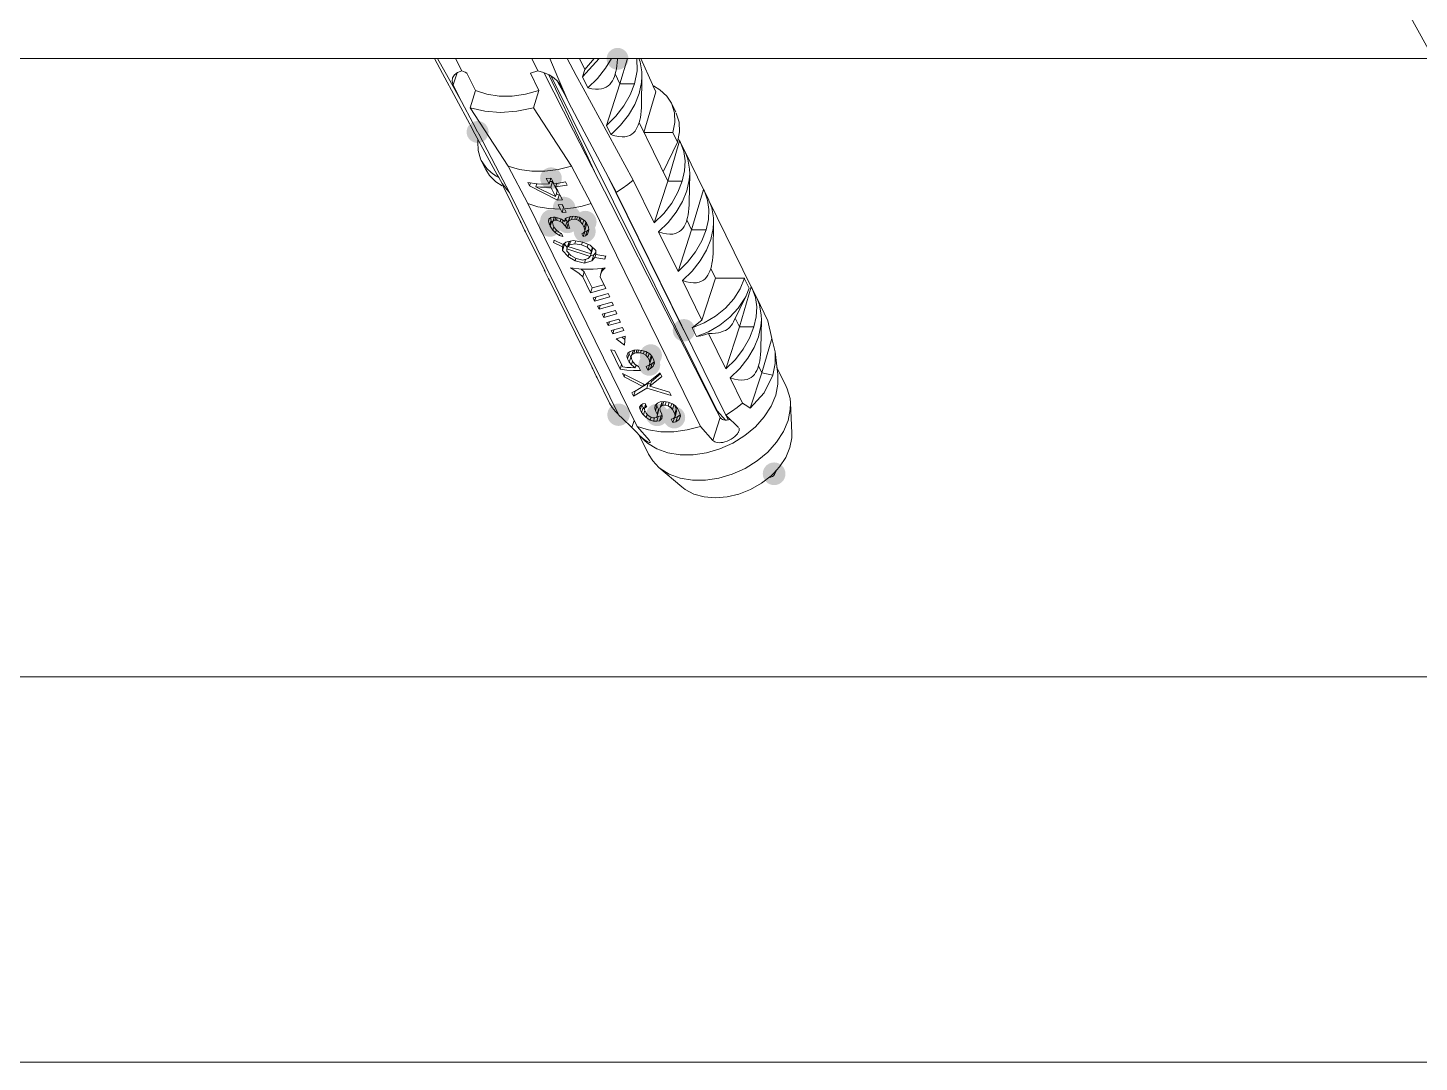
# Model space of a CAD drawing. Header units: millimetres. Extents: x 0 to 260, y 22 to 203.
# Drawn here: x 75.97 to 92.14, y 22.29 to 34.31 of the extents above; entities that cross this region are included whole.
import ezdxf

# ---------------------------------------------------------------- set-up
doc = ezdxf.new("R2010")
doc.units = ezdxf.units.MM

msp = doc.modelspace()

# ---------------------------------------------------------------- hatches: boundary and pattern name
h = msp.add_hatch(color=7)
edge = h.paths.add_edge_path()
edge.add_arc((82.825096, 33.9465), 0.126825, 0, 360)
h = msp.add_hatch(color=7)
edge = h.paths.add_edge_path()
edge.add_arc((81.199214, 33.096447), 0.127535, 0, 360)
h = msp.add_hatch(color=7)
edge = h.paths.add_edge_path()
edge.add_arc((82.051172, 32.559237), 0.125853, 0, 360)
h = msp.add_hatch(color=7)
edge = h.paths.add_edge_path()
edge.add_arc((82.204384, 32.211292), 0.130979, 0, 360)
h = msp.add_hatch(color=7)
edge = h.paths.add_edge_path()
edge.add_arc((82.199656, 32.218524), 0.125589, 0, 360)
h = msp.add_hatch(color=7)
edge = h.paths.add_edge_path()
edge.add_arc((82.056605, 32.066936), 0.12984, 0, 360)
h = msp.add_hatch(color=7)
edge = h.paths.add_edge_path()
edge.add_arc((82.243119, 32.051837), 0.131426, 0, 360)
h = msp.add_hatch(color=7)
edge = h.paths.add_edge_path()
edge.add_arc((82.268589, 32.106341), 0.12914, 0, 360)
h = msp.add_hatch(color=7)
edge = h.paths.add_edge_path()
edge.add_arc((82.451751, 32.050884), 0.129483, 0, 360)
h = msp.add_hatch(color=7)
edge = h.paths.add_edge_path()
edge.add_arc((82.038649, 32.008763), 0.12992, 0, 360)
h = msp.add_hatch(color=7)
edge = h.paths.add_edge_path()
edge.add_arc((82.443355, 31.940923), 0.127295, 0, 360)
h = msp.add_hatch(color=7)
edge = h.paths.add_edge_path()
edge.add_arc((83.595845, 30.792596), 0.12984, 0, 360)
h = msp.add_hatch(color=7)
edge = h.paths.add_edge_path()
edge.add_arc((83.21227, 30.50092), 0.128689, 0, 360)
h = msp.add_hatch(color=7)
edge = h.paths.add_edge_path()
edge.add_arc((83.194031, 30.390465), 0.126935, 0, 360)
h = msp.add_hatch(color=7)
edge = h.paths.add_edge_path()
edge.add_arc((82.836244, 29.811169), 0.130201, 0, 360)
h = msp.add_hatch(color=7)
edge = h.paths.add_edge_path()
edge.add_arc((83.284483, 29.808452), 0.130087, 0, 360)
h = msp.add_hatch(color=7)
edge = h.paths.add_edge_path()
edge.add_arc((83.484297, 29.778254), 0.12641, 0, 360)
h = msp.add_hatch(color=7)
edge = h.paths.add_edge_path()
edge.add_arc((84.643842, 29.124698), 0.131782, 0, 360)

# ---------------------------------------------------------------- linework, layer by layer
at = {"color": 7, "lineweight": 0}
for points in [[(0.128058, 22.287794), (259.869517, 22.287794), (259.869517, 202.784781), (0.128058, 202.784781)], [(4.604456, 198.308031), (255.392767, 198.308031), (255.392767, 26.763839), (4.604456, 26.763839)]]:
    msp.add_lwpolyline(points, close=True, dxfattribs=at)
for points in [[(92.302894, 33.949711), (91.840403, 34.794613)], [(92.302894, 33.949711), (66.167, 33.949711)], [(80.698093, 33.949358), (80.792637, 33.774027), (81.109432, 33.186299)], [(80.733053, 33.949711), (80.855467, 33.730283), (81.011042, 33.451236)], [(81.015029, 33.805671), (80.94412, 33.949605)], [(81.828781, 33.949711), (81.899337, 33.805777)], [(82.25095, 33.4512), (82.13277, 33.730247), (82.039989, 33.949675)], [(82.423917, 33.606211), (82.344895, 33.752261), (82.238003, 33.949464)], [(82.445613, 33.820488), (82.382466, 33.949605)], [(82.418237, 33.735398), (82.609443, 33.948829)], [(82.445613, 33.820488), (82.554621, 33.949252)], [(82.479903, 33.609668), (82.591734, 33.718676), (82.685572, 33.836151), (82.753306, 33.949393)], [(82.797544, 33.770535), (82.805305, 33.798757), (82.812361, 33.829449), (82.818005, 33.864021), (82.822239, 33.902474), (82.825061, 33.943043)], [(82.853001, 33.657222), (82.939079, 33.949675)], [(83.020429, 33.657222), (83.052179, 33.806447), (83.049004, 33.950381)], [(83.108271, 33.739208), (83.10686, 33.794947), (83.086046, 33.912775), (83.073346, 33.950522)], [(83.097264, 33.949711), (83.230967, 33.649144)], [(81.015029, 33.805671), (80.965287, 33.78768), (80.928951, 33.760869), (80.908137, 33.725944)], [(80.960277, 33.783976), (80.916886, 33.64357)], [(81.075142, 33.781577), (81.053975, 33.790396), (81.033867, 33.79851), (81.01517, 33.805566)], [(81.175049, 33.577953), (81.075213, 33.781506)], [(81.899407, 33.805671), (81.812271, 33.781682)], [(81.812412, 33.781577), (81.912248, 33.578024)], [(82.156582, 33.643429), (82.127302, 33.686115), (82.08391, 33.725979), (82.029229, 33.760904), (81.966435, 33.787715), (81.899407, 33.805707)], [(83.978679, 29.853819), (83.600854, 30.592183), (83.173641, 31.427914), (82.745016, 32.266819), (82.314627, 33.109958), (81.969257, 33.786233)], [(82.445613, 33.820488), (82.418096, 33.735469)], [(80.907537, 33.724039), (80.904009, 33.686291), (80.916709, 33.643253)], [(81.011077, 33.4512), (80.916886, 33.643464)], [(82.581538, 32.587494), (82.40903, 32.953325), (82.02803, 33.761186)], [(82.053395, 33.745417), (83.983442, 29.856395)], [(82.151573, 33.640677), (82.124762, 33.689008)], [(82.20583, 33.542817), (82.151502, 33.640536)], [(82.156582, 33.643429), (82.251127, 33.451165)], [(82.479903, 33.609668), (82.418167, 33.735257)], [(82.479903, 33.609668), (82.52647, 33.599437), (82.568097, 33.594146), (82.605139, 33.593793), (82.637947, 33.598026), (82.667228, 33.605788), (82.692628, 33.617429), (82.714853, 33.632599), (82.733903, 33.649885), (82.750131, 33.66964), (82.764595, 33.691512), (82.776942, 33.715501), (82.787878, 33.741607), (82.797403, 33.770535)], [(82.695556, 33.170072), (82.806698, 33.281268), (82.898888, 33.401097), (82.97064, 33.52721), (83.020464, 33.657258)], [(82.695556, 33.170072), (82.852895, 33.657258)], [(82.797544, 33.770535), (82.85293, 33.657293)], [(83.020429, 33.657222), (82.85286, 33.657222)], [(83.075886, 33.544193), (83.103403, 33.671193), (83.108341, 33.739279)], [(83.102238, 33.407773), (83.108236, 33.739032)], [(83.231108, 33.649285), (83.24028, 33.628824)], [(83.24021, 33.628965), (83.26949, 33.563348)], [(83.450712, 33.430845), (83.398854, 33.510573), (83.317715, 33.585362), (83.241162, 33.63087)], [(81.175049, 33.577953), (81.11296, 33.377576)], [(81.175049, 33.577953), (81.305224, 33.53562), (81.447746, 33.513748), (81.599793, 33.513748), (81.755721, 33.53562), (81.912354, 33.577953)], [(81.912319, 33.577953), (81.85023, 33.377576)], [(82.423917, 33.606211), (83.007059, 32.53553)], [(82.769463, 33.087381), (82.85801, 33.175575), (82.951849, 33.293403), (83.024874, 33.417581), (83.076027, 33.544228)], [(83.269349, 33.563489), (83.130355, 33.091826)], [(81.011077, 33.4512), (81.146897, 33.195084)], [(81.850301, 33.37747), (81.656273, 33.337959), (81.46542, 33.324553), (81.282681, 33.337959), (81.112995, 33.37747)], [(81.113066, 33.37747), (81.554038, 32.69802)], [(81.850301, 33.37747), (82.291273, 32.69802)], [(82.810809, 32.394913), (82.623836, 32.747691), (82.437217, 33.099763), (82.25095, 33.45113)], [(83.074863, 33.205208), (83.082977, 33.232725), (83.089679, 33.263417), (83.094971, 33.297989), (83.098852, 33.336794), (83.101674, 33.380539), (83.102379, 33.406997)], [(83.465352, 33.091861), (83.489694, 33.206866), (83.486519, 33.317991), (83.455827, 33.420297), (83.450536, 33.43088)], [(83.450536, 33.430845), (83.502394, 33.325012)], [(83.520986, 32.978866), (83.543916, 33.097399), (83.538977, 33.211347), (83.506522, 33.316827)], [(81.114089, 33.177656), (81.168769, 33.076056)], [(81.146826, 33.195225), (81.197626, 33.099622)], [(82.746215, 33.067061), (82.695415, 33.170072)], [(82.777365, 33.057077), (82.794651, 33.052138), (82.838043, 33.043319), (82.876849, 33.039791), (82.911068, 33.041202), (82.941407, 33.047199), (82.968218, 33.057077), (82.991149, 33.070835), (83.010904, 33.087416), (83.027837, 33.106466), (83.042301, 33.12728), (83.054649, 33.150916), (83.065585, 33.176669), (83.074757, 33.205244)], [(83.074863, 33.205208), (83.407885, 32.526464)], [(81.168875, 33.076021), (81.426403, 32.600124)], [(81.240701, 32.764942), (81.232587, 32.782933), (81.204364, 32.879594), (81.200484, 32.983664), (81.202953, 33.009417)], [(81.200907, 33.093237), (81.211491, 33.072776)], [(81.211596, 33.072917), (81.454307, 32.615011)], [(82.746215, 33.067061), (82.769498, 33.087522)], [(82.746215, 33.067061), (82.777259, 33.057183)], [(83.130319, 33.091861), (83.465458, 33.091861)], [(83.520986, 32.978866), (83.356238, 32.63138)], [(83.407814, 32.526534), (83.545398, 32.993965)], [(83.520986, 32.978866), (83.465247, 33.091755)], [(83.545468, 32.994036), (83.529946, 33.025433)], [(83.545468, 32.994036), (83.555699, 32.973574)], [(83.606605, 32.870352), (83.555805, 32.974068)], [(83.575243, 32.526534), (83.603167, 32.645145), (83.609198, 32.760514), (83.5934, 32.870724), (83.55584, 32.973857)], [(83.822787, 32.428674), (83.608651, 32.86506)], [(83.66312, 32.60852), (83.661709, 32.664259), (83.640895, 32.782087), (83.609145, 32.865342)], [(81.292876, 32.658473), (81.240665, 32.765012)], [(81.240701, 32.764942), (81.305259, 32.67075)], [(81.292876, 32.658473), (81.336974, 32.588976), (81.409646, 32.518068), (81.486199, 32.470443)], [(81.416031, 32.58372), (81.355001, 32.624289), (81.305259, 32.670856)], [(82.291449, 32.69809), (82.135521, 32.658932), (81.979946, 32.639176), (81.828957, 32.639176), (81.686082, 32.658932), (81.554144, 32.69809)], [(81.781756, 32.26368), (81.554214, 32.697949)], [(82.291449, 32.69809), (82.518991, 32.263821)], [(81.416031, 32.58372), (81.445312, 32.568197)], [(81.426367, 32.600265), (81.445417, 32.568162)], [(81.484611, 32.497254), (81.445453, 32.568162)], [(81.454272, 32.615046), (81.571042, 32.394913)], [(81.570901, 32.394913), (81.539151, 32.427016), (81.510576, 32.461235), (81.48447, 32.497219)], [(81.484611, 32.497254), (81.501192, 32.463387)], [(81.783978, 32.509284), (81.885578, 32.495172)], [(81.783978, 32.509284), (81.803734, 32.471536)], [(81.813964, 32.504803), (81.803734, 32.471289)], [(81.885437, 32.495878), (81.874501, 32.460247)], [(81.885437, 32.495172), (81.944704, 32.491645), (82.029018, 32.49235)], [(81.996033, 32.555815), (82.049655, 32.559343)], [(82.028912, 32.492421), (81.996104, 32.555921)], [(82.049585, 32.559237), (82.028771, 32.492562)], [(82.037555, 32.519973), (82.069305, 32.521031)], [(82.069234, 32.520996), (82.048773, 32.454674)], [(82.052689, 32.559237), (82.08585, 32.49609)], [(82.124021, 32.409377), (82.06934, 32.520855)], [(82.08578, 32.496196), (82.118235, 32.499723)], [(82.118341, 32.499653), (82.105288, 32.458378)], [(82.118341, 32.499653), (82.221352, 32.515881)], [(82.241319, 32.477957), (82.221564, 32.515704)], [(82.804776, 32.392161), (82.700001, 32.603828)], [(83.006988, 32.535495), (82.944899, 32.485401), (82.879283, 32.438481), (82.810844, 32.395089)], [(83.006988, 32.535495), (83.250405, 32.039489)], [(83.250546, 32.039384), (83.361484, 32.15058), (83.45357, 32.270409), (83.525283, 32.396522), (83.575102, 32.52657)], [(83.250546, 32.039384), (83.407885, 32.52657)], [(83.575243, 32.526534), (83.407673, 32.526534)], [(83.630911, 32.41354), (83.658428, 32.54054), (83.663014, 32.608626)], [(83.657087, 32.277085), (83.663084, 32.608344)], [(81.705097, 32.039384), (81.495194, 32.46695)], [(81.570901, 32.394913), (82.841606, 29.805877)], [(81.803628, 32.471395), (82.127831, 32.302415)], [(81.874431, 32.460389), (82.104794, 32.347147)], [(82.048738, 32.454532), (81.989824, 32.453474), (81.931263, 32.455591), (81.874466, 32.46053)], [(82.104724, 32.347041), (82.048632, 32.454638)], [(82.124021, 32.409377), (82.104618, 32.346935)], [(82.105394, 32.458307), (82.241214, 32.478063)], [(82.105394, 32.458307), (82.129383, 32.412093)], [(82.114355, 32.37805), (82.146457, 32.363586)], [(82.146563, 32.363586), (82.127866, 32.302556)], [(82.129348, 32.412164), (82.152984, 32.367008)], [(82.153125, 32.367008), (82.184522, 32.306331)], [(83.59267, 30.799158), (82.804917, 32.392303)], [(84.081338, 29.805948), (82.810632, 32.394984)], [(83.301205, 31.936373), (83.413036, 32.045028), (83.506522, 32.162856), (83.579899, 32.286681), (83.631052, 32.413681)], [(83.685168, 31.961173), (83.822752, 32.428603)], [(83.822787, 32.428674), (83.83337, 32.408213)], [(83.8841, 32.30499), (83.8333, 32.408707)], [(83.852773, 31.961173), (83.880698, 32.079783), (83.886728, 32.195153), (83.87093, 32.305363), (83.83337, 32.408495)], [(83.052285, 29.674326), (81.781579, 32.263715)], [(82.161556, 32.200956), (82.026795, 32.205895), (81.899443, 32.226709), (81.781615, 32.26375)], [(82.127796, 32.302591), (82.184593, 32.306472)], [(82.13538, 32.251262), (82.1823, 32.253731)], [(82.161556, 32.200956), (82.135451, 32.251403)], [(82.161556, 32.200956), (82.180959, 32.161445)], [(82.198598, 32.218524), (82.180959, 32.161374)], [(82.198598, 32.218524), (82.181665, 32.253449)], [(82.182406, 32.253661), (82.200397, 32.219089)], [(82.228055, 32.163773), (82.208652, 32.203284)], [(82.518814, 32.26368), (82.415451, 32.234752), (82.311734, 32.214644), (82.208723, 32.203355)], [(82.518814, 32.26368), (83.78952, 29.674291)], [(83.629676, 32.07452), (83.63779, 32.102037), (83.644493, 32.132729), (83.649785, 32.167301), (83.653665, 32.206106), (83.656487, 32.249851), (83.657193, 32.275956)], [(84.377812, 31.298021), (83.88604, 32.29991)], [(83.940615, 32.043194), (83.939204, 32.098932), (83.91839, 32.21676), (83.88664, 32.300016)], [(81.705097, 32.039384), (81.694161, 32.06055)], [(81.745067, 31.956693), (81.704497, 32.039243)], [(82.026337, 32.082458), (82.021398, 32.059527)], [(82.021539, 32.059386), (82.035297, 32.015289)], [(82.029794, 32.08588), (82.02168, 32.059421)], [(82.026337, 32.082458), (82.048914, 32.103977)], [(82.053395, 32.073497), (82.035403, 32.015289)], [(82.05978, 32.060409), (82.041788, 32.002201)], [(82.045104, 32.100026), (82.053218, 32.073568)], [(82.048914, 32.103801), (82.08137, 32.10627)], [(82.05978, 32.060409), (82.069305, 32.045945)], [(82.086803, 32.103483), (82.068811, 32.045981)], [(82.068882, 32.045945), (82.076996, 32.063231)], [(82.068882, 32.045945), (82.07629, 32.014195)], [(82.089061, 31.988054), (82.076008, 32.01416)], [(82.077172, 32.063161), (82.097633, 32.073391)], [(82.09026, 32.105529), (82.077207, 32.063196)], [(82.081476, 32.106235), (82.099468, 32.104824)], [(82.097668, 32.073497), (82.11566, 32.072086)], [(82.106629, 32.102778), (82.097809, 32.073497)], [(82.099538, 32.104859), (82.139049, 32.096393)], [(82.124197, 32.099321), (82.115731, 32.072157)], [(82.115731, 32.072121), (82.158769, 32.056952)], [(82.139155, 32.096216), (82.173374, 32.082458)], [(82.167095, 32.084186), (82.158628, 32.057022)], [(82.158628, 32.056952), (82.183323, 32.043194)], [(82.173269, 32.082458), (82.213838, 32.055999)], [(82.18103, 32.161339), (82.227949, 32.163808)], [(82.183429, 32.043194), (82.221176, 32.003682)], [(82.191719, 32.070393), (82.183605, 32.043229)], [(82.22615, 32.095546), (82.213803, 32.056035)], [(82.216519, 32.089337), (82.21405, 32.055823)], [(82.216519, 32.089337), (82.238391, 32.103448)], [(82.220999, 32.079001), (82.238638, 32.060303)], [(82.238744, 32.060409), (82.221105, 32.003612)], [(82.221176, 32.003577), (82.234229, 31.977471)], [(82.251127, 32.032504), (82.234193, 31.977471)], [(82.238215, 32.103483), (82.272787, 32.112303)], [(82.265943, 32.100696), (82.248304, 32.043546)], [(82.248375, 32.043511), (82.257547, 32.064325)], [(82.248375, 32.043511), (82.258253, 32.004)], [(82.257512, 32.064184), (82.288909, 32.079706)], [(82.272505, 32.112761), (82.257688, 32.064078)], [(82.271306, 31.977718), (82.258253, 32.003824)], [(82.272858, 32.112409), (82.310958, 32.116289)], [(82.288874, 32.079706), (82.326974, 32.083587)], [(82.299881, 32.115196), (82.288944, 32.079565)], [(82.311099, 32.116219), (82.343202, 32.113396)], [(82.336569, 32.114137), (82.327044, 32.083446)], [(82.327115, 32.083481), (82.349693, 32.079247)], [(82.343307, 32.113467), (82.378938, 32.105)], [(82.358794, 32.108634), (82.349622, 32.079353)], [(82.349657, 32.079353), (82.37541, 32.069123)], [(82.385323, 32.101049), (82.375446, 32.068946)], [(82.375516, 32.069017), (82.391744, 32.057375)], [(82.378762, 32.104859), (82.408042, 32.088279)], [(82.402221, 32.091771), (82.391638, 32.057199)], [(82.391709, 32.057305), (82.417461, 32.025907)], [(82.408077, 32.088314), (82.440533, 32.066089)], [(82.417532, 32.025943), (82.436935, 31.986784)], [(82.431678, 32.072121), (82.417567, 32.025907)], [(82.45475, 32.044887), (82.436758, 31.986679)], [(82.440604, 32.065912), (82.463181, 32.041571)], [(82.4611, 32.010456), (82.443108, 31.952247)], [(82.45475, 32.044887), (82.4611, 32.010315)], [(82.4611, 32.010456), (82.457925, 31.995639)], [(82.489181, 31.989077), (82.463428, 32.041289)], [(83.301205, 31.936373), (83.349536, 31.921556), (83.392927, 31.912736), (83.431733, 31.909209), (83.465952, 31.91062), (83.496291, 31.916264), (83.523102, 31.926495), (83.546033, 31.940253), (83.565788, 31.956834), (83.582722, 31.975531), (83.597186, 31.996698), (83.609533, 32.019981), (83.620469, 32.046086), (83.629641, 32.074661)], [(83.629676, 32.07452), (83.685063, 31.961279)], [(83.90823, 31.848178), (83.935746, 31.975178), (83.940685, 32.043264)], [(83.934582, 31.711759), (83.940579, 32.043017)], [(81.745067, 31.956693), (81.75565, 31.936231)], [(81.982416, 31.474057), (81.75558, 31.936549)], [(82.041859, 32.002166), (82.072903, 31.954188)], [(82.085603, 31.994934), (82.072903, 31.954364)], [(82.073009, 31.954294), (82.103348, 31.925013)], [(82.089061, 31.988054), (82.114108, 31.953835)], [(82.112661, 31.954294), (82.103489, 31.925013)], [(82.103524, 31.925013), (82.151855, 31.893616)], [(82.114037, 31.953941), (82.141554, 31.932069)], [(82.141589, 31.931892), (82.17475, 31.916017)], [(82.151926, 31.893651), (82.191084, 31.883421)], [(82.160886, 31.922614), (82.152067, 31.893686)], [(82.191013, 31.883315), (82.174786, 31.916123)], [(82.234088, 31.977365), (82.271129, 31.977718)], [(82.410829, 31.912948), (82.427057, 31.921767)], [(82.410829, 31.912948), (82.427057, 31.88014)], [(82.427022, 31.921909), (82.440074, 31.937784)], [(82.427022, 31.88021), (82.452774, 31.890088)], [(82.444766, 31.937748), (82.427127, 31.880246)], [(82.436829, 31.986679), (82.443179, 31.952106)], [(82.443214, 31.952212), (82.440039, 31.937748)], [(82.457854, 31.995639), (82.444096, 31.951895)], [(82.444766, 31.937748), (82.470519, 31.947979)], [(82.47059, 31.948085), (82.452598, 31.890229)], [(82.452669, 31.890229), (82.475246, 31.907868)], [(82.47059, 31.948085), (82.491756, 31.964665)], [(82.475423, 31.907797), (82.485301, 31.930728)], [(82.491792, 31.960855), (82.475564, 31.907939)], [(82.492109, 31.960855), (82.485406, 31.930869)], [(82.489181, 31.989077), (82.492003, 31.960855)], [(83.301205, 31.936373), (83.528041, 31.473881)], [(83.5279, 31.474057), (83.638893, 31.585254), (83.7311, 31.705083), (83.802934, 31.831195), (83.852808, 31.961243)], [(83.5279, 31.474057), (83.685239, 31.961243)], [(83.578524, 31.371046), (83.690354, 31.479702), (83.784193, 31.597529), (83.857218, 31.721354), (83.908371, 31.848354)], [(83.852773, 31.961173), (83.685204, 31.961173)], [(82.082146, 31.814064), (82.09026, 31.838053)], [(82.082146, 31.814064), (82.185157, 31.761501)], [(82.09026, 31.838194), (82.193271, 31.787747)], [(82.193271, 31.787888), (82.185157, 31.76143)], [(82.185157, 31.761359), (82.186216, 31.720084)], [(82.18618, 31.720014), (82.249327, 31.649106)], [(82.208582, 31.793074), (82.186357, 31.720049)], [(82.193271, 31.787888), (82.225374, 31.816463)], [(82.208582, 31.793074), (82.24139, 31.75568)], [(82.22548, 31.816499), (82.310852, 31.834137)], [(82.258359, 31.810643), (82.236134, 31.738676)], [(82.236169, 31.738641), (82.507102, 31.650093)], [(82.236169, 31.738641), (82.236522, 31.712182)], [(82.236663, 31.712112), (82.282524, 31.662017)], [(82.263721, 31.823378), (82.245729, 31.765522)], [(82.2458, 31.765487), (82.266614, 31.78489)], [(82.2458, 31.765487), (82.518144, 31.682231)], [(82.260616, 31.685936), (82.249327, 31.649247)], [(82.279384, 31.826835), (82.266331, 31.784854)], [(82.266473, 31.784784), (82.328209, 31.798189)], [(82.310746, 31.834067), (82.420107, 31.816428)], [(82.337769, 31.828881), (82.328244, 31.798189)], [(82.328314, 31.798225), (82.406984, 31.784819)], [(82.417003, 31.817522), (82.406772, 31.784713)], [(82.406843, 31.784784), (82.471401, 31.756914)], [(82.420107, 31.816499), (82.507949, 31.780515)], [(82.481773, 31.790993), (82.471189, 31.756773)], [(82.471295, 31.756879), (82.51892, 31.712076)], [(82.516909, 31.682478), (82.507032, 31.650023)], [(82.507984, 31.780656), (82.573954, 31.719979)], [(82.539487, 31.751729), (82.517968, 31.682231)], [(82.518814, 31.712112), (82.518109, 31.682126)], [(82.532784, 31.757585), (82.518673, 31.712076)], [(82.549294, 31.670061), (82.572931, 31.696519)], [(82.57413, 31.720014), (82.573072, 31.671331)], [(83.907207, 31.509194), (83.914968, 31.536711), (83.922023, 31.567402), (83.927315, 31.601974), (83.931196, 31.64078), (83.934018, 31.684524), (83.934723, 31.71063)], [(82.249257, 31.64907), (82.332512, 31.59827)], [(82.282489, 31.662158), (82.344225, 31.625822)], [(82.341226, 31.627022), (82.332407, 31.598447)], [(82.332442, 31.598411), (82.439334, 31.572306)], [(82.344331, 31.625963), (82.421589, 31.607972)], [(82.421659, 31.608077), (82.484807, 31.626069)], [(82.452845, 31.616332), (82.439087, 31.572235)], [(82.439228, 31.572235), (82.527069, 31.598341)], [(82.484701, 31.625963), (82.506926, 31.649952)], [(82.509184, 31.656972), (82.5494, 31.670025)], [(82.549294, 31.670061), (82.527069, 31.598447)], [(82.527105, 31.598411), (82.562735, 31.637922)], [(82.572895, 31.671436), (82.562665, 31.637923)], [(82.562735, 31.638028), (82.675624, 31.620037)], [(82.572895, 31.671436), (82.687195, 31.655209)], [(82.675589, 31.620107), (82.687231, 31.655385)], [(82.686596, 31.655597), (82.675659, 31.619966)], [(81.982416, 31.474057), (81.97148, 31.495224)], [(82.022562, 31.391366), (81.981992, 31.473916)], [(82.022562, 31.391366), (82.033145, 31.370905)], [(82.537265, 30.343369), (82.033145, 31.371011)], [(82.279384, 31.517802), (82.330537, 31.485346), (82.378162, 31.450774), (82.420142, 31.413732)], [(82.279384, 31.517802), (82.407795, 31.501574), (82.542909, 31.501574), (82.641687, 31.511452)], [(82.437852, 31.470953), (82.402221, 31.502703)], [(82.420107, 31.413768), (82.510771, 31.228912)], [(82.437852, 31.470953), (82.420213, 31.413803)], [(82.528657, 31.285956), (82.437993, 31.470812)], [(82.621155, 31.413768), (82.626094, 31.436345)], [(82.687619, 31.278019), (82.621296, 31.413838)], [(82.626129, 31.436486), (82.631421, 31.450597), (82.651529, 31.485523), (82.681516, 31.517625)], [(82.643874, 31.494024), (82.626235, 31.436522)], [(82.641828, 31.511593), (82.681339, 31.517943)], [(82.652164, 31.514697), (82.644051, 31.493883)], [(83.578524, 31.371046), (83.626854, 31.356229), (83.670246, 31.34741), (83.709051, 31.343882), (83.743624, 31.345293), (83.773962, 31.350938), (83.800421, 31.361168), (83.823351, 31.374927), (83.843107, 31.391507), (83.86004, 31.410204), (83.874504, 31.431371), (83.887204, 31.454654), (83.897788, 31.48076), (83.907313, 31.509335)], [(83.578524, 31.371046), (83.80536, 30.908554)], [(83.692753, 30.819478), (83.832453, 30.878392), (83.962628, 30.956709), (84.077986, 31.0509), (84.174647, 31.158497), (84.248731, 31.274914), (84.297767, 31.395917)], [(83.805395, 30.908696), (83.962734, 31.395882)], [(83.907207, 31.509194), (83.962593, 31.395952)], [(83.962663, 31.395846), (84.297802, 31.395846)], [(84.297696, 31.395846), (84.353083, 31.282958)], [(82.510912, 31.228771), (82.687654, 31.27816)], [(82.528657, 31.285956), (82.511018, 31.228806)], [(82.528657, 31.285956), (82.66624, 31.321587)], [(82.540369, 31.168481), (82.717111, 31.21787)], [(82.734997, 31.181887), (82.717358, 31.21787)], [(84.377812, 31.298021), (84.240229, 30.830591)], [(84.317346, 31.192223), (84.353329, 31.282887)], [(84.377812, 31.298021), (84.388043, 31.27756)], [(84.438949, 31.174337), (84.388149, 31.278054)], [(84.407587, 30.83052), (84.435511, 30.949131), (84.441542, 31.0645), (84.425744, 31.17471), (84.388184, 31.277842)], [(82.540369, 31.168481), (82.558008, 31.132145)], [(82.571343, 31.175007), (82.557937, 31.132321)], [(82.558079, 31.132286), (82.73482, 31.182028)], [(82.593392, 31.073372), (82.758492, 31.119586)], [(82.593392, 31.073372), (82.611031, 31.037036)], [(82.624401, 31.080287), (82.610995, 31.037248)], [(82.611136, 31.037212), (82.776236, 31.083426)], [(82.776166, 31.083391), (82.758527, 31.119727)], [(83.74253, 30.718196), (83.882583, 30.775698), (84.013816, 30.852251), (84.130233, 30.945032), (84.227599, 31.050159), (84.303094, 31.164459), (84.317205, 31.192329)], [(84.170555, 30.889399), (84.317311, 31.192082)], [(84.572616, 30.900793), (84.44103, 31.169257)], [(84.495428, 30.912506), (84.494017, 30.968244), (84.473203, 31.086072), (84.441453, 31.169328)], [(82.646273, 30.978299), (82.799731, 31.020985)], [(82.646273, 30.978299), (82.663912, 30.941962)], [(82.677282, 30.985178), (82.663877, 30.942139)], [(82.664018, 30.942139), (82.817476, 30.984825)], [(82.699331, 30.882872), (82.840795, 30.922383)], [(82.699331, 30.882872), (82.71697, 30.846889)], [(82.73034, 30.890104), (82.716934, 30.847065)], [(82.717076, 30.84703), (82.858539, 30.886188)], [(82.817335, 30.98486), (82.799696, 31.021196)], [(82.858504, 30.886329), (82.840865, 30.922666)], [(83.692753, 30.819478), (83.805289, 30.908731)], [(84.170555, 30.889081), (84.158561, 30.867209), (84.145861, 30.848512), (84.13175, 30.831931), (84.115875, 30.816762), (84.09753, 30.803003), (84.077069, 30.791009), (84.053433, 30.780073), (84.026622, 30.771253), (83.996283, 30.764198), (83.962416, 30.758906), (83.923964, 30.755731), (83.880925, 30.75432)], [(84.190911, 30.931097), (84.240299, 30.830555)], [(84.463079, 30.71749), (84.490595, 30.84449), (84.495534, 30.912576)], [(84.489431, 30.581071), (84.495428, 30.912329)], [(84.572616, 30.900793), (84.587786, 30.832707), (84.602249, 30.764974), (84.616361, 30.698299)], [(82.752212, 30.787799), (82.882034, 30.824488)], [(82.752212, 30.787799), (82.769851, 30.751815)], [(82.769957, 30.751956), (82.899779, 30.788292)], [(82.783398, 30.795031), (82.769992, 30.751992)], [(82.808374, 30.693748), (82.913149, 30.722323)], [(82.876954, 30.711316), (82.911174, 30.685564)], [(82.899673, 30.788116), (82.882034, 30.824452)], [(82.913114, 30.722323), (82.90747, 30.617548)], [(83.692753, 30.819478), (83.742495, 30.718231)], [(83.880995, 30.754355), (83.836898, 30.74095), (83.790684, 30.728955), (83.742354, 30.718019)], [(83.880995, 30.754355), (84.082784, 30.343369)], [(84.082714, 30.343369), (84.193855, 30.454566), (84.286046, 30.574395), (84.357798, 30.700507), (84.407622, 30.830555)], [(84.240158, 30.83052), (84.082819, 30.343334)], [(84.133373, 30.240358), (84.245203, 30.349014), (84.339042, 30.466841), (84.412067, 30.590666), (84.46322, 30.717666)], [(84.407587, 30.83052), (84.240017, 30.83052)], [(82.747062, 30.564878), (82.791159, 30.55747)], [(82.747062, 30.564878), (82.856776, 30.34157)], [(82.884504, 30.367146), (82.791018, 30.557294)], [(82.808374, 30.693748), (82.907505, 30.617548)], [(82.973228, 30.546957), (83.013797, 30.562479)], [(83.008893, 30.560398), (82.992666, 30.507834)], [(83.001309, 30.544558), (83.008364, 30.560081)], [(83.013867, 30.562479), (83.051967, 30.565654)], [(83.027132, 30.563502), (83.014079, 30.521875)], [(83.050556, 30.565937), (83.039267, 30.529953)], [(83.051967, 30.565584), (83.106648, 30.558176)], [(83.068125, 30.56315), (83.0586, 30.531752)], [(83.099839, 30.559022), (83.090314, 30.528331)], [(83.106542, 30.557999), (83.155226, 30.544594)], [(83.135329, 30.549744), (83.125804, 30.5187)], [(84.46202, 30.378506), (84.470134, 30.406022), (84.476837, 30.436714), (84.482129, 30.471286), (84.486009, 30.510092), (84.488831, 30.553836), (84.489537, 30.579942)], [(84.616361, 30.698228), (84.500649, 30.299237)], [(84.616361, 30.698228), (84.654813, 30.541595)], [(82.872121, 30.392299), (82.856599, 30.341499)], [(82.93414, 30.494605), (82.945781, 30.527061)], [(82.93414, 30.494605), (82.941195, 30.462149)], [(82.958764, 30.519052), (82.941125, 30.462255)], [(82.941195, 30.46222), (82.960598, 30.422709)], [(82.945676, 30.52699), (82.973192, 30.547098)], [(82.955659, 30.533869), (82.958834, 30.519052)], [(82.978061, 30.479788), (82.958658, 30.518947)], [(82.978061, 30.479788), (82.960422, 30.422638)], [(82.960492, 30.422603), (82.985892, 30.389442)], [(82.978061, 30.479788), (82.986527, 30.468852)], [(82.983564, 30.487726), (82.992383, 30.507834)], [(82.983564, 30.487726), (82.987092, 30.461267)], [(83.001309, 30.544558), (82.98367, 30.487761)], [(82.999933, 30.435338), (82.985822, 30.389477)], [(82.985822, 30.389548), (83.029566, 30.356387)], [(83.006459, 30.421933), (82.987056, 30.461091)], [(82.992524, 30.507693), (83.014397, 30.521804)], [(83.006459, 30.421933), (83.028684, 30.395827)], [(83.01422, 30.521839), (83.039267, 30.529953)], [(83.028684, 30.395721), (83.069606, 30.370321)], [(83.03955, 30.388842), (83.029672, 30.356387)], [(83.039373, 30.530094), (83.058423, 30.531858)], [(83.058494, 30.531823), (83.090244, 30.528295)], [(83.09035, 30.528366), (83.12598, 30.518841)], [(83.125839, 30.518735), (83.154767, 30.501802)], [(83.165985, 30.538032), (83.154696, 30.501696)], [(83.154802, 30.501837), (83.17738, 30.477495)], [(83.15512, 30.544558), (83.200628, 30.517042)], [(83.158048, 30.369545), (83.190151, 30.387537)], [(83.195266, 30.387819), (83.177274, 30.330316)], [(83.191491, 30.52251), (83.17738, 30.477354)], [(83.177521, 30.477389), (83.196924, 30.437878)], [(83.190256, 30.387466), (83.199781, 30.410044)], [(83.195266, 30.387819), (83.227369, 30.406164)], [(83.214739, 30.495981), (83.196747, 30.437772)], [(83.196818, 30.437772), (83.199993, 30.410256)], [(83.217844, 30.468076), (83.199852, 30.410221)], [(83.200593, 30.517006), (83.226698, 30.486315)], [(83.227474, 30.406058), (83.209483, 30.348202)], [(83.214739, 30.495981), (83.217914, 30.468111)], [(83.245925, 30.446733), (83.226522, 30.486244)], [(83.227474, 30.406058), (83.249699, 30.425813)], [(83.250722, 30.412619), (83.238728, 30.374167)], [(83.238834, 30.374026), (83.252239, 30.411773)], [(83.245925, 30.446733), (83.252275, 30.411808)], [(84.629131, 30.271014), (84.65656, 30.404982), (84.654884, 30.541595)], [(84.686316, 30.278246), (84.654919, 30.541771)], [(82.537265, 30.343369), (82.526681, 30.364536)], [(82.577376, 30.260678), (82.536806, 30.343228)], [(82.577376, 30.260678), (82.587959, 30.240217)], [(82.732245, 29.946494), (82.587959, 30.240358)], [(83.092078, 30.324072), (83.011292, 30.324072), (82.932623, 30.330069), (82.856776, 30.341711)], [(82.882281, 30.289288), (83.144748, 30.159466)], [(82.882281, 30.289288), (82.901684, 30.249777)], [(82.884504, 30.367146), (82.931776, 30.361149), (82.980107, 30.357974), (83.029496, 30.356563)], [(82.901578, 30.249671), (83.117126, 30.139957)], [(82.909163, 30.274119), (82.901755, 30.249777)], [(83.037151, 30.380905), (83.051615, 30.380552)], [(83.092078, 30.324072), (83.069501, 30.370286)], [(83.144607, 30.159396), (83.319937, 30.295921)], [(83.158048, 30.369545), (83.177451, 30.330387)], [(83.177345, 30.330281), (83.209447, 30.348273)], [(83.201122, 30.141157), (83.339411, 30.256515)], [(83.209553, 30.348202), (83.238834, 30.373955)], [(83.21869, 30.198342), (83.324876, 30.285831)], [(83.33927, 30.256551), (83.319867, 30.295709)], [(84.133373, 30.240358), (84.181703, 30.225541), (84.225095, 30.216722), (84.2639, 30.213194), (84.298473, 30.214605), (84.328811, 30.22025), (84.35527, 30.23048), (84.3782, 30.244239), (84.397956, 30.260819), (84.414889, 30.279516), (84.429353, 30.300683), (84.442053, 30.323966), (84.452636, 30.350072), (84.462161, 30.378647)], [(84.133373, 30.240358), (84.277659, 29.946494)], [(84.500791, 30.299272), (84.366029, 29.888286)], [(84.366065, 29.888286), (84.529665, 30.065248), (84.629237, 30.27105)], [(84.46202, 30.378506), (84.500826, 30.299131)], [(84.500791, 30.299272), (84.629202, 30.27105)], [(84.686316, 30.278246), (84.687727, 30.167474), (84.661975, 30.039063)], [(84.785517, 30.1377), (84.676509, 30.35995)], [(82.991819, 30.066051), (83.117055, 30.140134)], [(82.991819, 30.066051), (83.011222, 30.026892)], [(83.011116, 30.026751), (83.163869, 30.120237)], [(83.029213, 30.084995), (83.011222, 30.026786)], [(83.029213, 30.084995), (83.181613, 30.17707)], [(83.125839, 30.167651), (83.117373, 30.140134)], [(83.163904, 30.120131), (83.448948, 30.033348)], [(83.181649, 30.176964), (83.16401, 30.120167)], [(83.181649, 30.176964), (83.208813, 30.166733)], [(83.21869, 30.198342), (83.201051, 30.141192)], [(83.201122, 30.141157), (83.429369, 30.072718)], [(83.448842, 30.033313), (83.42944, 30.072471)], [(84.833566, 29.948223), (84.828627, 29.997612), (84.796877, 30.112617), (84.785588, 30.137664)], [(82.732245, 29.946494), (82.763289, 29.896047), (82.799626, 29.84948), (82.83067, 29.816319)], [(83.081072, 29.900316), (83.09483, 29.922188)], [(83.106542, 29.92755), (83.088551, 29.869342)], [(83.094654, 29.922047), (83.120406, 29.936863)], [(83.122558, 29.894812), (83.106683, 29.927621)], [(83.120512, 29.936863), (83.144148, 29.940744)], [(84.66201, 30.039169), (84.608388, 29.911111), (84.52866, 29.786933), (84.425649, 29.671574), (84.302177, 29.568916), (84.163535, 29.482133), (84.013957, 29.414399), (83.858382, 29.367833), (83.702102, 29.343844), (83.550407, 29.343844), (83.408943, 29.367833), (83.281943, 29.414399), (83.173993, 29.482133), (83.134835, 29.517058)], [(83.150463, 29.927903), (83.13741, 29.885569)], [(83.163586, 29.901374), (83.144184, 29.940532)], [(83.155473, 29.917884), (83.14877, 29.896364)], [(83.263811, 29.916508), (83.258166, 29.890402)], [(83.267444, 29.920671), (83.258272, 29.890332)], [(83.263811, 29.916508), (83.288152, 29.944025)], [(83.282614, 29.914815), (83.264975, 29.857665)], [(83.278627, 29.933053), (83.282508, 29.914709)], [(83.301875, 29.875162), (83.282472, 29.914674)], [(83.288293, 29.944095), (83.319691, 29.959265)], [(83.317221, 29.884829), (83.326393, 29.905642)], [(83.334966, 29.942014), (83.317327, 29.884864)], [(83.31962, 29.959229), (83.367245, 29.963816)], [(83.34375, 29.961311), (83.326464, 29.905572)], [(83.326534, 29.905501), (83.348407, 29.920671)], [(83.334966, 29.942014), (83.343432, 29.961417)], [(83.361671, 29.963357), (83.348266, 29.920671)], [(83.348407, 29.920671), (83.377334, 29.923493)], [(83.367351, 29.96371), (83.412506, 29.955949)], [(83.388376, 29.959935), (83.377087, 29.923246)], [(83.377158, 29.923422), (83.412436, 29.913897)], [(83.412471, 29.955807), (83.464329, 29.935699)], [(83.412471, 29.913756), (83.441399, 29.896823)], [(83.424183, 29.951998), (83.412542, 29.913898)], [(83.454522, 29.938909), (83.441469, 29.896929)], [(83.480346, 29.924798), (83.464118, 29.872234)], [(83.464329, 29.935805), (83.496785, 29.91358)], [(83.507721, 29.877597), (83.486554, 29.920283)], [(83.496891, 29.913404), (83.522996, 29.882359)], [(84.081338, 29.805948), (84.150129, 29.849339), (84.215393, 29.896259), (84.277835, 29.946353)], [(84.366065, 29.888286), (84.336784, 29.906277), (84.307504, 29.925327), (84.27787, 29.946494)], [(84.80619, 29.745305), (84.831943, 29.873363), (84.833707, 29.948152)], [(84.850464, 29.598549), (84.833531, 29.948152)], [(82.841641, 29.805948), (82.87833, 29.769259)], [(82.878154, 29.7694), (82.991396, 29.660744)], [(82.991325, 29.660885), (83.017431, 29.745552)], [(83.081072, 29.900316), (83.08848, 29.869271)], [(83.08848, 29.869306), (83.104355, 29.836145)], [(83.104496, 29.836251), (83.126368, 29.808382)], [(83.122558, 29.894812), (83.104567, 29.836251)], [(83.122558, 29.894812), (83.137022, 29.876115)], [(83.126192, 29.808346), (83.156531, 29.779066)], [(83.141855, 29.859323), (83.126333, 29.80817)], [(83.137375, 29.885499), (83.148664, 29.896435)], [(83.137375, 29.885499), (83.138081, 29.866802)], [(83.157377, 29.827643), (83.137975, 29.866802)], [(83.14877, 29.896541), (83.163586, 29.90148)], [(83.156672, 29.779066), (83.205002, 29.747669)], [(83.168067, 29.815931), (83.156778, 29.779242)], [(83.157377, 29.827643), (83.176075, 29.806477)], [(83.175969, 29.806618), (83.203486, 29.784746)], [(83.203521, 29.784922), (83.23386, 29.776103)], [(83.205073, 29.747704), (83.243879, 29.737473)], [(83.215409, 29.781465), (83.205179, 29.747598)], [(83.23386, 29.775961), (83.251851, 29.77455)], [(83.255908, 29.775256), (83.243914, 29.737509)], [(83.251922, 29.774586), (83.275911, 29.779877)], [(83.258131, 29.890332), (83.265186, 29.857524)], [(83.265045, 29.857594), (83.284448, 29.818436)], [(83.276052, 29.779736), (83.284871, 29.798786)], [(83.297924, 29.791801), (83.280285, 29.734651)], [(83.301875, 29.875162), (83.284236, 29.818365)], [(83.302404, 29.855901), (83.284766, 29.798751)], [(83.285859, 29.792507), (83.297854, 29.791801)], [(83.297924, 29.791801), (83.331438, 29.79674)], [(83.301875, 29.875162), (83.302228, 29.85576)], [(83.305862, 29.19857), (83.318562, 29.187987), (83.426159, 29.119901), (83.553159, 29.073687), (83.694976, 29.050051), (83.846317, 29.050051), (84.002598, 29.073687), (84.158173, 29.119901), (84.307751, 29.187987), (84.446745, 29.27477), (84.569864, 29.377781), (84.672876, 29.493139), (84.752603, 29.616964), (84.806226, 29.745376)], [(83.331332, 29.796634), (83.313693, 29.739837)], [(83.313764, 29.739802), (83.337753, 29.765554)], [(83.317221, 29.884829), (83.320749, 29.85837)], [(83.340116, 29.819036), (83.320714, 29.858194)], [(83.331332, 29.796634), (83.341563, 29.80757)], [(83.343574, 29.792507), (83.337929, 29.765696)], [(83.340116, 29.819036), (83.343644, 29.792577)], [(83.441434, 29.896894), (83.464012, 29.872199)], [(83.447961, 29.758393), (83.473713, 29.767918)], [(83.447961, 29.758393), (83.467363, 29.719235)], [(83.463977, 29.872093), (83.489729, 29.819529)], [(83.485179, 29.776314), (83.46754, 29.719164)], [(83.473643, 29.768024), (83.493046, 29.79166)], [(83.485179, 29.776314), (83.520456, 29.787603)], [(83.507721, 29.877597), (83.489729, 29.819388)], [(83.489835, 29.819353), (83.49301, 29.791836)], [(83.510826, 29.849692), (83.492834, 29.791836)], [(83.520492, 29.787674), (83.5025, 29.730171)], [(83.502571, 29.730136), (83.541376, 29.756947)], [(83.507721, 29.877597), (83.510896, 29.849727)], [(83.520492, 29.787674), (83.552242, 29.809899)], [(83.548573, 29.830042), (83.52282, 29.882253)], [(83.553371, 29.795611), (83.541376, 29.757158)], [(83.541482, 29.757017), (83.554888, 29.795117)], [(83.548573, 29.830042), (83.554923, 29.795117)], [(83.93303, 29.510002), (84.016638, 29.779877)], [(84.016568, 29.779736), (83.978821, 29.853819)], [(83.983336, 29.856218), (84.077175, 29.747916)], [(84.016568, 29.779736), (84.03209, 29.761744), (84.043379, 29.755394), (84.057137, 29.750456), (84.073365, 29.747986), (84.091709, 29.747986), (84.112171, 29.751514), (84.130868, 29.756806)], [(84.231021, 29.661238), (84.181985, 29.707452), (84.132244, 29.755783), (84.081444, 29.805877)], [(84.110971, 29.751161), (84.086629, 29.800903)], [(82.991325, 29.660885), (83.006142, 29.646421), (83.024839, 29.627371), (83.048475, 29.60303), (83.076344, 29.574807)], [(83.052285, 29.674326), (83.183518, 29.634462), (83.326746, 29.614001), (83.477735, 29.614001), (83.63331, 29.634462), (83.789591, 29.674326)], [(83.052285, 29.674326), (83.195866, 29.509932)], [(83.24402, 29.737367), (83.280356, 29.734545)], [(83.280356, 29.734616), (83.31387, 29.739907)], [(83.467434, 29.719129), (83.502712, 29.730065)], [(83.789379, 29.674326), (83.932959, 29.509932)], [(83.93303, 29.510002), (83.953491, 29.495891), (83.967955, 29.490599), (83.984536, 29.487424), (84.003938, 29.486013), (84.025458, 29.486719), (84.048388, 29.489188), (84.07273, 29.495186), (84.097777, 29.503299), (84.122824, 29.514236), (84.146461, 29.527641), (84.168686, 29.542458), (84.188441, 29.55798), (84.204669, 29.573855), (84.217369, 29.589024), (84.226894, 29.603136), (84.233597, 29.615836)], [(84.237054, 29.624726), (84.239523, 29.637426), (84.236348, 29.654359)], [(84.827569, 29.428687), (84.849441, 29.542281), (84.850499, 29.598373)], [(83.185106, 29.352557), (83.076097, 29.574807)], [(83.1348, 29.516881), (83.079414, 29.571209)], [(83.079519, 29.571315), (83.107036, 29.545209), (83.138433, 29.518751), (83.168419, 29.49829), (83.191703, 29.487354), (83.204756, 29.487001)], [(83.205955, 29.489329), (83.196077, 29.510143)], [(84.63601, 29.127238), (84.705155, 29.203791), (84.778885, 29.313858), (84.827569, 29.428511)], [(83.185106, 29.352557), (83.233436, 29.274594), (83.305756, 29.198394)], [(83.572174, 28.971169), (83.305826, 29.198711)], [(83.572174, 28.971169), (83.608862, 28.942947), (83.711168, 28.888972), (83.829701, 28.855458), (83.959876, 28.844522), (84.096754, 28.855458), (84.235396, 28.888619), (84.370862, 28.942242), (84.49751, 29.014561), (84.609693, 29.102403), (84.636151, 29.127097)], [(84.589338, 29.082824), (84.606624, 29.085293), (84.623204, 29.091996), (84.637668, 29.102579), (84.648252, 29.115632)], [(84.648252, 29.115526), (84.676827, 29.173382)]]:
    msp.add_lwpolyline(points, dxfattribs=at)

doc.saveas('drawing.dxf')
